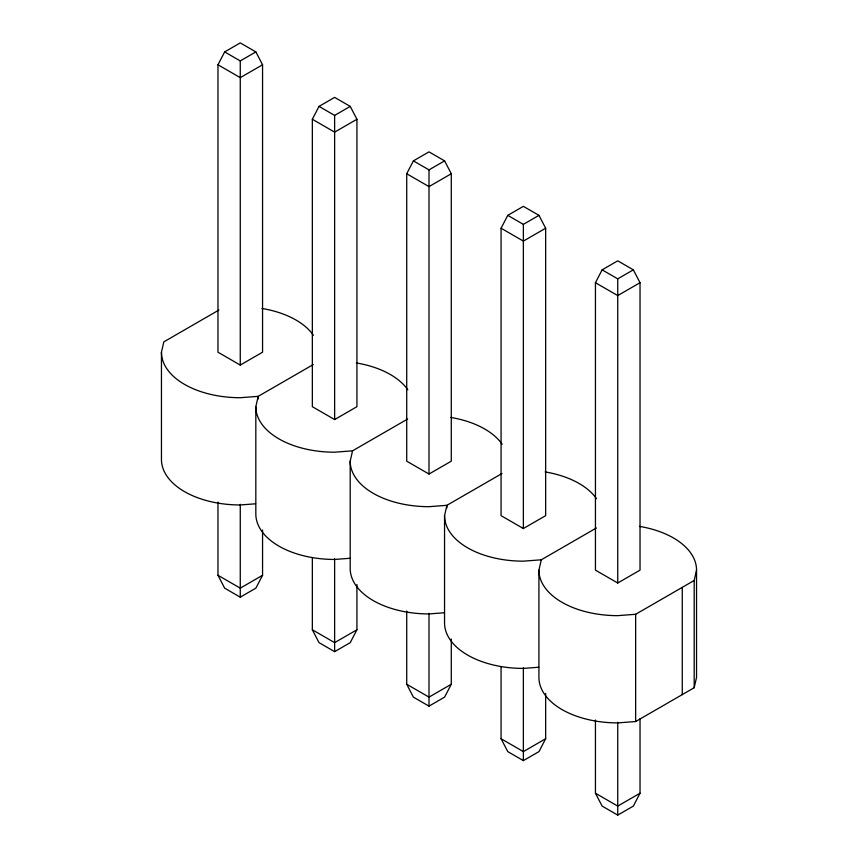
<?xml version="1.0" encoding="UTF-8"?>
<svg xmlns="http://www.w3.org/2000/svg" width="858" height="858" viewBox="0 0 858 858"><rect width="100%" height="100%" fill="white"/><g stroke="black" fill="none" stroke-linecap="round" stroke-linejoin="round"><path stroke-width="1.29" d="M255.62 503.796L240.261 504.965A78.807 45.506 0 0 1 161.454 459.459L161.454 352.209L163.814 341.87L218.908 310.06M349.989 558.279L334.631 559.448A78.807 45.506 0 0 1 255.823 513.942L255.823 406.692L258.183 396.353L313.277 364.543M444.358 612.762L429 613.931A78.807 45.506 0 0 1 350.193 568.425L350.193 461.175L352.541 450.836L407.647 419.026M538.717 667.245L523.369 668.414A78.807 45.506 0 0 1 444.551 622.908L444.551 515.658L446.911 505.319L502.005 473.509M639.446 526.394A78.807 45.506 0 0 1 696.546 570.141L696.546 677.391L694.186 687.73L635.649 721.535L617.739 722.897A78.807 45.506 0 0 1 538.921 677.391L538.921 570.141L541.28 559.802L596.374 527.992M694.186 687.73L694.186 580.48L696.546 570.141M217.975 64.779L224.657 51.909L240.261 42.9L255.866 51.909L262.559 64.779L262.559 352.209L240.261 365.079L217.975 352.209L217.975 64.779L240.261 77.649L262.559 64.779M312.344 119.262L319.026 106.392L334.631 97.383L350.236 106.392L356.928 119.262L356.928 406.692L334.631 419.562L312.344 406.692L312.344 119.262L334.631 132.132L356.928 119.262M406.713 173.745L413.395 160.875L429 151.866L444.605 160.875L451.287 173.745L451.287 461.175L429 474.045L406.713 461.175L406.713 173.745L429 186.615L451.287 173.745M262.559 530.019L262.559 575.289L255.866 588.159L240.261 597.168L224.657 588.159L217.975 575.289L217.975 502.069M501.072 228.228L507.764 215.358L523.369 206.349L538.974 215.358L545.656 228.228L545.656 515.658L523.369 528.528L501.072 515.658L501.072 228.228L523.369 241.098L545.656 228.228M356.928 584.502L356.928 629.772L350.236 642.642L334.631 651.651L319.026 642.642L312.344 629.772L312.344 557.882M595.441 282.711L602.134 269.841L617.739 260.832L633.343 269.841L640.025 282.711L640.025 570.141L617.739 583.011L595.441 570.141L595.441 282.711L617.739 295.581L640.025 282.711M451.287 638.985L451.287 684.255L444.605 697.125L429 706.134L413.395 697.125L406.713 684.255L406.713 611.025M545.656 693.468L545.656 738.738L538.974 751.608L523.369 760.617L507.764 751.608L501.072 738.738L501.072 666.848M640.025 718.661L640.025 793.221L633.343 806.091L617.739 815.1L602.134 806.091L595.441 793.221L595.441 719.991M224.657 51.909L240.261 60.918L255.866 51.909M319.026 106.392L334.631 115.401L350.236 106.392M413.395 160.875L429 169.884L444.605 160.875M507.764 215.358L523.369 224.367L538.974 215.358M602.134 269.841L617.739 278.85L633.343 269.841M262.559 575.289L240.261 588.159L217.975 575.289M356.928 629.772L334.631 642.642L312.344 629.772M451.287 684.255L429 697.125L406.713 684.255M538.921 570.141A78.807 45.506 0 0 0 617.739 615.647L635.649 614.285L694.186 580.48M545.656 738.738L523.369 751.608L501.072 738.738M640.025 793.221L617.739 806.091L595.441 793.221M352.541 450.836L334.631 452.198A78.807 45.506 0 0 1 255.823 406.692M541.28 559.802L523.369 561.164A78.807 45.506 0 0 1 444.551 515.658M682.271 587.365L682.271 694.615M635.649 614.285L635.649 721.535M617.739 278.85L617.739 583.011M617.739 722.211L617.739 815.1M523.369 224.367L523.369 528.528M523.369 667.728L523.369 760.617M446.911 507.968L446.911 505.319L429 506.681A78.807 45.506 0 0 1 350.193 461.175M429 169.884L429 474.045M429 613.245L429 706.134M334.631 115.401L334.631 419.562M334.631 558.762L334.631 651.651M258.183 399.002L258.183 396.353L240.261 397.715A78.807 45.506 0 0 1 161.454 352.209M240.261 60.918L240.261 365.079M240.261 504.279L240.261 597.168M261.98 308.472A78.807 45.506 0 0 1 313.438 335.306M356.349 362.955A78.807 45.506 0 0 1 407.797 389.789M545.077 471.921A78.807 45.506 0 0 1 596.535 498.745M450.707 417.438A78.807 45.506 0 0 1 502.166 444.262"/></g></svg>
